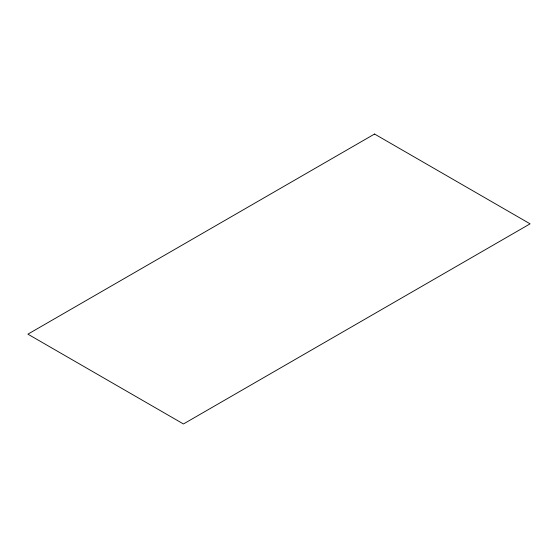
<?xml version="1.0" encoding="UTF-8"?>
<svg xmlns="http://www.w3.org/2000/svg" width="558" height="558" viewBox="0 0 558 558"><rect width="100%" height="100%" fill="white"/><g stroke="black" fill="none" stroke-linecap="round" stroke-linejoin="round"><path stroke-width="0.84" d="M374.551 134.032L27.9 334.165L183.449 423.968L530.1 223.835L374.551 134.032"/></g></svg>
